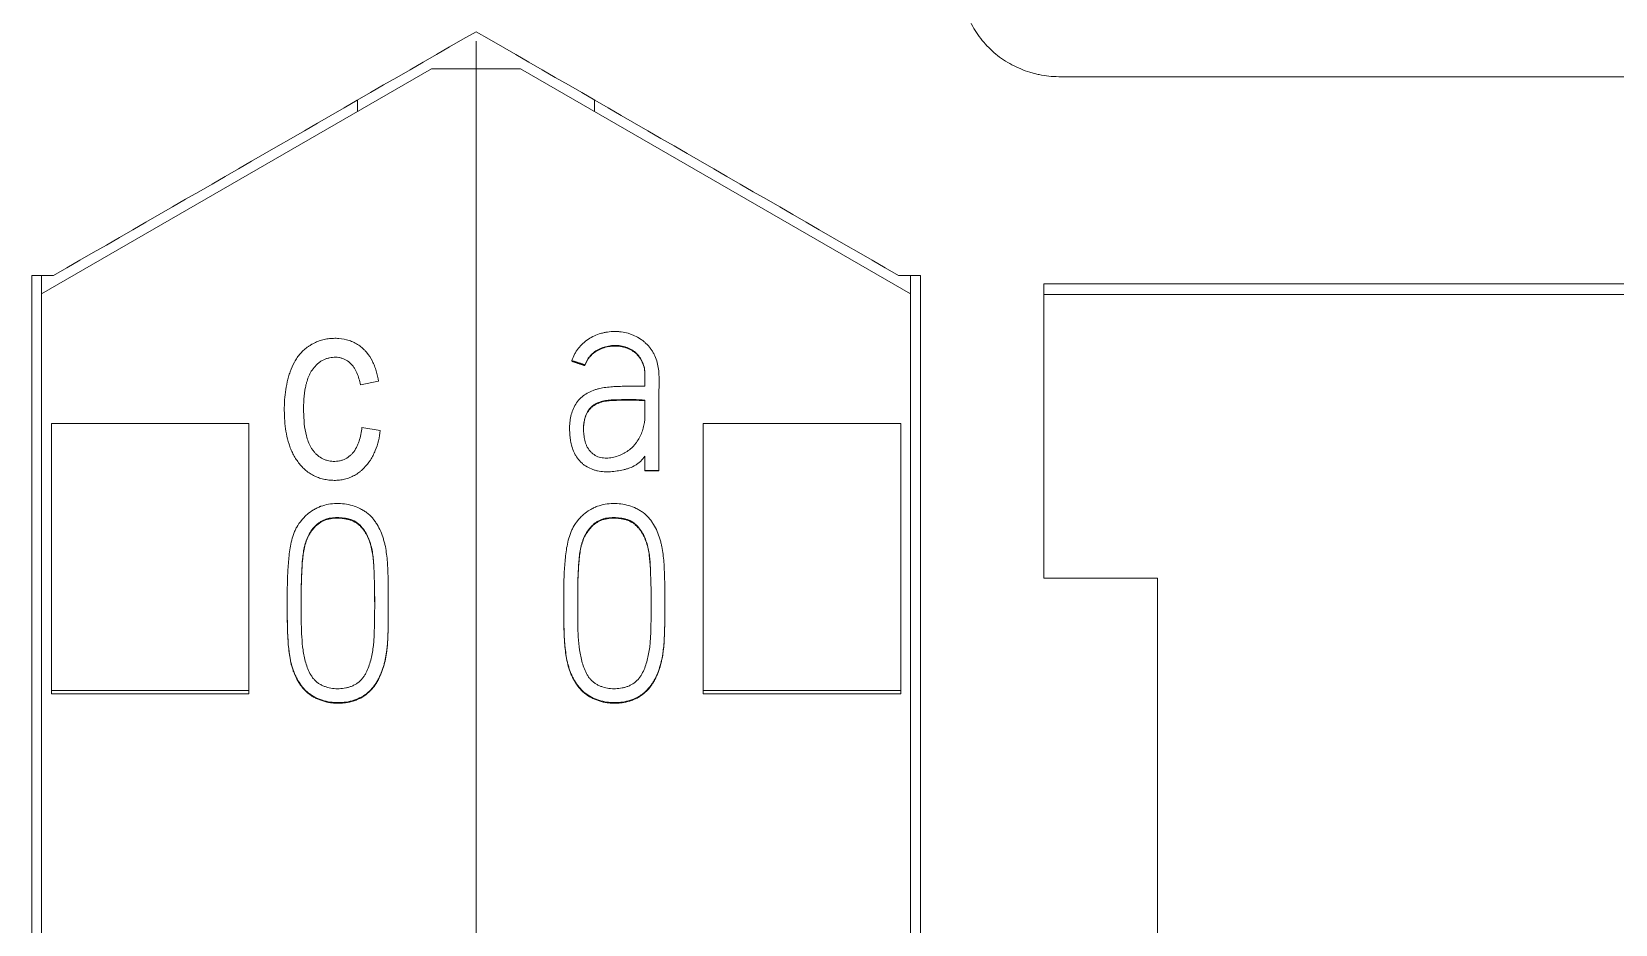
# Model space of a CAD drawing. Header units: millimetres. Extents: x 4137 to 6698, y 1400 to 3585.
# Drawn here: x 6142.55 to 6158.58, y 3351.8 to 3360.85 of the extents above; entities that cross this region are included whole.
import ezdxf

# ---------------------------------------------------------------- set-up
doc = ezdxf.new("R2010")
doc.units = ezdxf.units.MM
doc.layers.add('000-PI-Oprema', color=30, linetype='Continuous', lineweight=5)

msp = doc.modelspace()

# ---------------------------------------------------------------- linework, layer by layer
at = {"layer": '000-PI-Oprema', "color": 0, "linetype": 'ByBlock', "lineweight": 0}
for p, q in [((6147.048, 3360.752), (6147.048, 3360.472)), ((6147.048, 3360.752), (6147.048, 3360.472)), ((6142.648, 3358.191), (6146.598, 3360.472)), ((6147.048, 3360.472), (6146.598, 3360.472)), ((6147.048, 3360.472), (6147.048, 3247.054)), ((6147.048, 3360.472), (6147.048, 3247.054)), ((6147.498, 3360.472), (6147.048, 3360.472)), ((6147.498, 3360.472), (6151.448, 3358.191)), ((6152.948, 3360.391), (6175.948, 3360.391)), ((6145.848, 3360.039), (6145.848, 3360.156)), ((6148.248, 3360.039), (6148.248, 3360.156)), ((6142.548, 3358.377), (6142.769, 3358.377)), ((6142.769, 3358.377), (6142.548, 3358.377)), ((6142.648, 3358.377), (6142.648, 3358.191)), ((6151.548, 3358.377), (6151.326, 3358.377)), ((6151.548, 3358.377), (6151.326, 3358.377)), ((6151.448, 3358.377), (6151.448, 3358.191)), ((6152.798, 3355.311), (6152.798, 3358.291)), ((6160.948, 3358.291), (6152.798, 3358.291)), ((6142.648, 3249.376), (6142.648, 3358.191)), ((6151.448, 3358.191), (6151.448, 3249.376)), ((6160.948, 3358.185), (6152.798, 3358.185)), ((6148.018, 3357.515), (6148.018, 3357.509)), ((6148.151, 3357.471), (6148.151, 3357.465)), ((6146.061, 3357.305), (6145.877, 3357.27)), ((6148.902, 3357.314), (6148.902, 3357.32)), ((6148.758, 3357.115), (6148.758, 3356.977)), ((6142.748, 3354.174), (6142.748, 3356.877)), ((6142.748, 3356.877), (6144.748, 3356.877)), ((6144.748, 3354.174), (6144.748, 3356.877)), ((6145.892, 3356.837), (6146.078, 3356.808)), ((6147.995, 3356.825), (6147.995, 3356.819)), ((6149.348, 3354.174), (6149.348, 3356.877)), ((6151.348, 3356.877), (6149.348, 3356.877)), ((6151.348, 3354.174), (6151.348, 3356.877)), ((6148.758, 3356.546), (6148.758, 3356.403)), ((6148.758, 3356.403), (6148.758, 3356.397)), ((6148.758, 3356.403), (6148.9, 3356.403)), ((6148.9, 3356.397), (6148.758, 3356.397)), ((6148.9, 3356.403), (6148.9, 3356.397)), ((6153.948, 3355.311), (6152.798, 3355.311)), ((6145.136, 3355.071), (6145.136, 3355.065)), ((6146.159, 3355.023), (6146.159, 3355.029)), ((6147.936, 3355.071), (6147.936, 3355.065)), ((6148.959, 3355.023), (6148.959, 3355.029)), ((6142.748, 3354.174), (6144.748, 3354.174)), ((6142.748, 3354.14), (6142.748, 3354.174)), ((6142.748, 3354.14), (6144.748, 3354.14)), ((6144.748, 3354.14), (6144.748, 3354.174)), ((6149.348, 3354.14), (6149.348, 3354.174)), ((6151.348, 3354.174), (6149.348, 3354.174)), ((6151.348, 3354.14), (6149.348, 3354.14)), ((6151.348, 3354.14), (6151.348, 3354.174))]:
    msp.add_line(p, q, dxfattribs=at)
msp.add_polyline3d([(6148.018, 3357.509, 0), (6148.02, 3357.508, 0), (6148.023, 3357.507, 0), (6148.026, 3357.506, 0), (6148.028, 3357.505, 0), (6148.031, 3357.504, 0), (6148.034, 3357.503, 0), (6148.036, 3357.502, 0), (6148.039, 3357.502, 0), (6148.042, 3357.501, 0), (6148.044, 3357.5, 0), (6148.047, 3357.499, 0), (6148.05, 3357.498, 0), (6148.052, 3357.497, 0), (6148.055, 3357.496, 0), (6148.058, 3357.495, 0), (6148.06, 3357.495, 0), (6148.063, 3357.494, 0), (6148.066, 3357.493, 0), (6148.068, 3357.492, 0), (6148.071, 3357.491, 0), (6148.074, 3357.49, 0), (6148.076, 3357.489, 0), (6148.079, 3357.488, 0), (6148.082, 3357.487, 0), (6148.084, 3357.487, 0), (6148.087, 3357.486, 0), (6148.09, 3357.485, 0), (6148.092, 3357.484, 0), (6148.095, 3357.483, 0), (6148.098, 3357.482, 0), (6148.1, 3357.481, 0), (6148.103, 3357.48, 0), (6148.106, 3357.48, 0), (6148.108, 3357.479, 0), (6148.111, 3357.478, 0), (6148.114, 3357.477, 0), (6148.116, 3357.476, 0), (6148.119, 3357.475, 0), (6148.122, 3357.474, 0), (6148.124, 3357.473, 0), (6148.127, 3357.472, 0), (6148.13, 3357.472, 0), (6148.132, 3357.471, 0), (6148.135, 3357.47, 0), (6148.138, 3357.469, 0), (6148.14, 3357.468, 0), (6148.143, 3357.467, 0), (6148.146, 3357.466, 0), (6148.148, 3357.465, 0), (6148.151, 3357.465, 0)], dxfattribs=at)
for points, knots in [([(6151.948, 3361.391), (6151.948, 3361.325), (6151.954, 3361.261), (6151.974, 3361.165), (6151.982, 3361.134), (6152.001, 3361.071), (6152.012, 3361.04), (6152.049, 3360.95), (6152.08, 3360.892), (6152.133, 3360.811), (6152.153, 3360.784), (6152.194, 3360.733), (6152.216, 3360.709), (6152.285, 3360.639), (6152.335, 3360.598), (6152.417, 3360.544), (6152.446, 3360.527), (6152.504, 3360.496), (6152.563, 3360.468), (6152.624, 3360.446), (6152.671, 3360.431), (6152.687, 3360.427), (6152.719, 3360.418), (6152.735, 3360.415), (6152.816, 3360.398), (6152.881, 3360.391), (6152.948, 3360.391)], [0, 0, 0, 0, 0.125, 0.125, 0.1875, 0.1875, 0.25, 0.25, 0.375, 0.375, 0.4375, 0.4375, 0.5, 0.5, 0.625, 0.625, 0.6875, 0.6875, 0.75, 0.8125, 0.8125, 0.84375, 0.84375, 0.875, 0.875, 1, 1, 1, 1]), ([(6142.548, 3249.091), (6142.548, 3252.431), (6142.548, 3260.396), (6142.548, 3273.036), (6142.548, 3288.522), (6142.548, 3302.817), (6142.548, 3317.027), (6142.548, 3331.593), (6142.548, 3345.763), (6142.548, 3355.333), (6142.548, 3358.377)], [0, 0, 0, 0, 0.091483, 0.21812, 0.346206, 0.515858, 0.610111, 0.736264, 0.916066, 1, 1, 1, 1]), ([(6151.548, 3358.377), (6151.548, 3355.333), (6151.548, 3345.763), (6151.548, 3331.593), (6151.548, 3317.027), (6151.548, 3302.817), (6151.548, 3288.522), (6151.548, 3273.036), (6151.548, 3260.396), (6151.548, 3252.431), (6151.548, 3249.091)], [0, 0, 0, 0, 0.083934, 0.263736, 0.389889, 0.484142, 0.653794, 0.78188, 0.908517, 1, 1, 1, 1]), ([(6146.078, 3356.808), (6146.074, 3356.772), (6146.068, 3356.738), (6146.051, 3356.669), (6146.04, 3356.636), (6146.02, 3356.587), (6146.013, 3356.571), (6145.997, 3356.539), (6145.988, 3356.523), (6145.959, 3356.478), (6145.937, 3356.45), (6145.905, 3356.419), (6145.899, 3356.412), (6145.885, 3356.4), (6145.865, 3356.383), (6145.829, 3356.358), (6145.797, 3356.342), (6145.772, 3356.331), (6145.764, 3356.328), (6145.747, 3356.322), (6145.721, 3356.314), (6145.695, 3356.309), (6145.659, 3356.304), (6145.641, 3356.302), (6145.605, 3356.302), (6145.587, 3356.302), (6145.551, 3356.305), (6145.534, 3356.308), (6145.498, 3356.315), (6145.481, 3356.319), (6145.447, 3356.331), (6145.414, 3356.344), (6145.383, 3356.361), (6145.353, 3356.381), (6145.338, 3356.391), (6145.297, 3356.426), (6145.273, 3356.452), (6145.24, 3356.495), (6145.229, 3356.509), (6145.21, 3356.54), (6145.193, 3356.571), (6145.178, 3356.603), (6145.165, 3356.636), (6145.159, 3356.653), (6145.143, 3356.704), (6145.134, 3356.738), (6145.121, 3356.808), (6145.116, 3356.843), (6145.109, 3356.913), (6145.107, 3356.949), (6145.106, 3357.02), (6145.106, 3357.055), (6145.11, 3357.126), (6145.113, 3357.161), (6145.122, 3357.23), (6145.128, 3357.265), (6145.139, 3357.317), (6145.144, 3357.334), (6145.153, 3357.368), (6145.159, 3357.385), (6145.177, 3357.436), (6145.191, 3357.469), (6145.217, 3357.516), (6145.226, 3357.531), (6145.247, 3357.56), (6145.258, 3357.574), (6145.294, 3357.614), (6145.32, 3357.638), (6145.358, 3357.663), (6145.365, 3357.668), (6145.381, 3357.678), (6145.404, 3357.691), (6145.445, 3357.71), (6145.479, 3357.721), (6145.514, 3357.73), (6145.532, 3357.734), (6145.567, 3357.739), (6145.585, 3357.74), (6145.621, 3357.741), (6145.639, 3357.741), (6145.693, 3357.736), (6145.729, 3357.73), (6145.78, 3357.713), (6145.796, 3357.706), (6145.829, 3357.69), (6145.86, 3357.672), (6145.888, 3357.65), (6145.908, 3357.632), (6145.914, 3357.626), (6145.927, 3357.613), (6145.933, 3357.606), (6145.962, 3357.572), (6145.981, 3357.541), (6146.006, 3357.493), (6146.013, 3357.477), (6146.026, 3357.444), (6146.032, 3357.427), (6146.047, 3357.376), (6146.055, 3357.341), (6146.061, 3357.305)], [0, 0, 0, 0, 0.03125, 0.03125, 0.0625, 0.0625, 0.078125, 0.078125, 0.09375, 0.09375, 0.125, 0.125, 0.132813, 0.132813, 0.140625, 0.15625, 0.171875, 0.171875, 0.179688, 0.179688, 0.1875, 0.203125, 0.203125, 0.21875, 0.21875, 0.234375, 0.234375, 0.25, 0.25, 0.265625, 0.265625, 0.28125, 0.296875, 0.296875, 0.3125, 0.3125, 0.34375, 0.34375, 0.359375, 0.359375, 0.375, 0.390625, 0.390625, 0.40625, 0.40625, 0.4375, 0.4375, 0.46875, 0.46875, 0.5, 0.5, 0.53125, 0.53125, 0.5625, 0.5625, 0.59375, 0.59375, 0.609375, 0.609375, 0.625, 0.625, 0.65625, 0.65625, 0.671875, 0.671875, 0.6875, 0.6875, 0.71875, 0.71875, 0.726562, 0.726562, 0.734375, 0.75, 0.765625, 0.765625, 0.78125, 0.78125, 0.796875, 0.796875, 0.8125, 0.8125, 0.84375, 0.84375, 0.859375, 0.859375, 0.875, 0.890625, 0.890625, 0.898438, 0.898438, 0.90625, 0.90625, 0.9375, 0.9375, 0.953125, 0.953125, 0.96875, 0.96875, 1, 1, 1, 1]), ([(6148.9, 3356.403), (6148.9, 3356.496), (6148.9, 3356.588), (6148.9, 3356.728), (6148.9, 3356.774), (6148.9, 3356.867), (6148.9, 3356.913), (6148.9, 3356.983), (6148.9, 3357.006), (6148.9, 3357.052), (6148.899, 3357.099), (6148.899, 3357.145), (6148.9, 3357.191), (6148.9, 3357.215), (6148.902, 3357.284), (6148.903, 3357.331), (6148.899, 3357.4), (6148.897, 3357.423), (6148.889, 3357.469), (6148.884, 3357.492), (6148.87, 3357.536), (6148.861, 3357.557), (6148.846, 3357.589), (6148.84, 3357.599), (6148.828, 3357.619), (6148.821, 3357.628), (6148.801, 3357.656), (6148.785, 3357.673), (6148.76, 3357.697), (6148.751, 3357.705), (6148.733, 3357.72), (6148.724, 3357.727), (6148.695, 3357.746), (6148.674, 3357.757), (6148.643, 3357.772), (6148.632, 3357.776), (6148.61, 3357.784), (6148.599, 3357.788), (6148.565, 3357.798), (6148.542, 3357.802), (6148.507, 3357.807), (6148.496, 3357.808), (6148.472, 3357.81), (6148.461, 3357.81), (6148.426, 3357.81), (6148.403, 3357.808), (6148.368, 3357.803), (6148.357, 3357.801), (6148.334, 3357.796), (6148.322, 3357.793), (6148.266, 3357.777), (6148.224, 3357.758), (6148.166, 3357.719), (6148.147, 3357.704), (6148.113, 3357.673), (6148.098, 3357.656), (6148.076, 3357.628), (6148.069, 3357.619), (6148.057, 3357.599), (6148.039, 3357.569), (6148.025, 3357.537), (6148.018, 3357.515)], [0, 0, 0, 0, 0.125, 0.125, 0.1875, 0.1875, 0.25, 0.25, 0.28125, 0.28125, 0.3125, 0.34375, 0.34375, 0.375, 0.375, 0.4375, 0.4375, 0.46875, 0.46875, 0.5, 0.5, 0.53125, 0.53125, 0.546875, 0.546875, 0.5625, 0.5625, 0.59375, 0.59375, 0.609375, 0.609375, 0.625, 0.625, 0.65625, 0.65625, 0.671875, 0.671875, 0.6875, 0.6875, 0.71875, 0.71875, 0.734375, 0.734375, 0.75, 0.75, 0.78125, 0.78125, 0.796875, 0.796875, 0.8125, 0.8125, 0.875, 0.875, 0.90625, 0.90625, 0.9375, 0.9375, 0.953125, 0.953125, 0.96875, 1, 1, 1, 1]), ([(6148.151, 3357.471), (6148.158, 3357.49), (6148.166, 3357.509), (6148.182, 3357.535), (6148.187, 3357.543), (6148.2, 3357.56), (6148.207, 3357.567), (6148.228, 3357.589), (6148.244, 3357.602), (6148.279, 3357.624), (6148.297, 3357.633), (6148.335, 3357.649), (6148.354, 3357.655), (6148.394, 3357.664), (6148.415, 3357.667), (6148.445, 3357.669), (6148.455, 3357.669), (6148.476, 3357.668), (6148.486, 3357.668), (6148.517, 3357.664), (6148.537, 3357.66), (6148.566, 3357.651), (6148.576, 3357.648), (6148.595, 3357.64), (6148.604, 3357.636), (6148.631, 3357.621), (6148.648, 3357.61), (6148.671, 3357.59), (6148.678, 3357.582), (6148.692, 3357.567), (6148.705, 3357.551), (6148.716, 3357.534), (6148.726, 3357.516), (6148.731, 3357.507), (6148.742, 3357.479), (6148.748, 3357.459), (6148.754, 3357.429), (6148.755, 3357.419), (6148.757, 3357.398), (6148.758, 3357.388), (6148.759, 3357.358), (6148.758, 3357.337), (6148.758, 3357.296), (6148.759, 3357.276), (6148.758, 3357.255)], [0, 0, 0, 0, 0.0625, 0.0625, 0.09375, 0.09375, 0.125, 0.125, 0.1875, 0.1875, 0.25, 0.25, 0.3125, 0.3125, 0.375, 0.375, 0.40625, 0.40625, 0.4375, 0.4375, 0.5, 0.5, 0.53125, 0.53125, 0.5625, 0.5625, 0.625, 0.625, 0.65625, 0.65625, 0.6875, 0.71875, 0.71875, 0.75, 0.75, 0.8125, 0.8125, 0.84375, 0.84375, 0.875, 0.875, 0.9375, 0.9375, 1, 1, 1, 1]), ([(6148.758, 3357.342), (6148.758, 3357.352), (6148.758, 3357.362), (6148.758, 3357.382), (6148.757, 3357.392), (6148.755, 3357.412), (6148.754, 3357.422), (6148.748, 3357.452), (6148.742, 3357.472), (6148.731, 3357.5), (6148.726, 3357.51), (6148.716, 3357.527), (6148.706, 3357.545), (6148.693, 3357.56), (6148.679, 3357.576), (6148.672, 3357.583), (6148.649, 3357.603), (6148.632, 3357.615), (6148.605, 3357.629), (6148.595, 3357.634), (6148.576, 3357.641), (6148.557, 3357.648), (6148.537, 3357.653), (6148.517, 3357.657), (6148.507, 3357.659), (6148.476, 3357.663), (6148.456, 3357.663), (6148.425, 3357.662), (6148.415, 3357.661), (6148.395, 3357.658), (6148.384, 3357.656), (6148.354, 3357.649), (6148.335, 3357.643), (6148.307, 3357.631), (6148.297, 3357.627), (6148.279, 3357.617), (6148.27, 3357.612), (6148.244, 3357.596), (6148.228, 3357.583), (6148.207, 3357.561), (6148.2, 3357.553), (6148.187, 3357.537), (6148.176, 3357.52), (6148.167, 3357.502), (6148.158, 3357.484), (6148.154, 3357.474), (6148.151, 3357.465)], [0, 0, 0, 0, 0.033132, 0.033132, 0.067663, 0.067663, 0.102194, 0.102194, 0.171256, 0.171256, 0.205787, 0.205787, 0.240318, 0.274849, 0.274849, 0.30938, 0.30938, 0.378442, 0.378442, 0.412973, 0.412973, 0.447504, 0.482035, 0.482035, 0.516566, 0.516566, 0.585628, 0.585628, 0.620159, 0.620159, 0.65469, 0.65469, 0.723752, 0.723752, 0.758283, 0.758283, 0.792814, 0.792814, 0.861876, 0.861876, 0.896407, 0.896407, 0.930938, 0.965469, 0.965469, 1, 1, 1, 1]), ([(6145.877, 3357.27), (6145.873, 3357.291), (6145.868, 3357.311), (6145.856, 3357.351), (6145.85, 3357.371), (6145.837, 3357.399), (6145.832, 3357.409), (6145.822, 3357.427), (6145.812, 3357.445), (6145.799, 3357.462), (6145.785, 3357.478), (6145.778, 3357.485), (6145.755, 3357.506), (6145.737, 3357.518), (6145.709, 3357.532), (6145.699, 3357.536), (6145.679, 3357.542), (6145.669, 3357.545), (6145.648, 3357.548), (6145.638, 3357.549), (6145.616, 3357.549), (6145.606, 3357.549), (6145.585, 3357.547), (6145.575, 3357.545), (6145.554, 3357.541), (6145.544, 3357.538), (6145.514, 3357.528), (6145.495, 3357.519), (6145.468, 3357.502), (6145.46, 3357.496), (6145.443, 3357.483), (6145.436, 3357.476), (6145.414, 3357.453), (6145.4, 3357.437), (6145.382, 3357.411), (6145.377, 3357.402), (6145.367, 3357.384), (6145.362, 3357.375), (6145.349, 3357.346), (6145.342, 3357.327), (6145.333, 3357.297), (6145.33, 3357.287), (6145.325, 3357.267), (6145.323, 3357.256), (6145.312, 3357.206), (6145.307, 3357.165), (6145.302, 3357.082), (6145.301, 3357.041), (6145.302, 3356.959), (6145.304, 3356.917), (6145.313, 3356.835), (6145.319, 3356.794), (6145.335, 3356.733), (6145.341, 3356.714), (6145.356, 3356.675), (6145.365, 3356.656), (6145.38, 3356.629), (6145.386, 3356.621), (6145.398, 3356.604), (6145.411, 3356.587), (6145.425, 3356.572), (6145.44, 3356.558), (6145.448, 3356.551), (6145.473, 3356.532), (6145.492, 3356.521), (6145.521, 3356.509), (6145.531, 3356.506), (6145.551, 3356.5), (6145.571, 3356.496), (6145.592, 3356.495), (6145.613, 3356.494), (6145.624, 3356.494), (6145.645, 3356.496), (6145.655, 3356.497), (6145.675, 3356.501), (6145.686, 3356.504), (6145.716, 3356.515), (6145.734, 3356.524), (6145.76, 3356.542), (6145.768, 3356.549), (6145.784, 3356.563), (6145.791, 3356.57), (6145.798, 3356.578)], [0, 0, 0, 0, 0.03125, 0.03125, 0.0625, 0.0625, 0.078125, 0.078125, 0.09375, 0.109375, 0.109375, 0.125, 0.125, 0.15625, 0.15625, 0.171875, 0.171875, 0.1875, 0.1875, 0.203125, 0.203125, 0.21875, 0.21875, 0.234375, 0.234375, 0.25, 0.25, 0.28125, 0.28125, 0.296875, 0.296875, 0.3125, 0.3125, 0.34375, 0.34375, 0.359375, 0.359375, 0.375, 0.375, 0.40625, 0.40625, 0.421875, 0.421875, 0.4375, 0.4375, 0.5, 0.5, 0.5625, 0.5625, 0.625, 0.625, 0.6875, 0.6875, 0.71875, 0.71875, 0.75, 0.75, 0.765625, 0.765625, 0.78125, 0.796875, 0.796875, 0.8125, 0.8125, 0.84375, 0.84375, 0.859375, 0.859375, 0.875, 0.890625, 0.890625, 0.90625, 0.90625, 0.921875, 0.921875, 0.9375, 0.9375, 0.96875, 0.96875, 0.984375, 0.984375, 1, 1, 1, 1]), ([(6148.758, 3357.255), (6148.714, 3357.256), (6148.67, 3357.256), (6148.604, 3357.256), (6148.582, 3357.256), (6148.538, 3357.255), (6148.494, 3357.254), (6148.45, 3357.252), (6148.406, 3357.249), (6148.384, 3357.246), (6148.34, 3357.241), (6148.319, 3357.237), (6148.286, 3357.229), (6148.276, 3357.227), (6148.255, 3357.22), (6148.244, 3357.217), (6148.213, 3357.205), (6148.193, 3357.196), (6148.156, 3357.174), (6148.138, 3357.162), (6148.104, 3357.133), (6148.089, 3357.117), (6148.062, 3357.083), (6148.051, 3357.064), (6148.031, 3357.025), (6148.023, 3357.004), (6148.011, 3356.963), (6148.006, 3356.941), (6148, 3356.909), (6147.999, 3356.898), (6147.997, 3356.876), (6147.994, 3356.844), (6147.995, 3356.811), (6147.997, 3356.768), (6147.999, 3356.746), (6148.003, 3356.714), (6148.005, 3356.703), (6148.009, 3356.681), (6148.011, 3356.671), (6148.02, 3356.639), (6148.027, 3356.618), (6148.039, 3356.588), (6148.044, 3356.578), (6148.054, 3356.559), (6148.06, 3356.549), (6148.078, 3356.522), (6148.092, 3356.505), (6148.114, 3356.482), (6148.122, 3356.474), (6148.139, 3356.46), (6148.148, 3356.454), (6148.176, 3356.436), (6148.196, 3356.426), (6148.226, 3356.413), (6148.237, 3356.41), (6148.258, 3356.403), (6148.268, 3356.4), (6148.301, 3356.393), (6148.322, 3356.391), (6148.366, 3356.388), (6148.388, 3356.388), (6148.432, 3356.391), (6148.454, 3356.394), (6148.497, 3356.4), (6148.519, 3356.404), (6148.551, 3356.412), (6148.562, 3356.414), (6148.583, 3356.42), (6148.594, 3356.424), (6148.624, 3356.435), (6148.644, 3356.445), (6148.672, 3356.462), (6148.681, 3356.469), (6148.698, 3356.482), (6148.707, 3356.489), (6148.731, 3356.512), (6148.745, 3356.529), (6148.758, 3356.546)], [0, 0, 0, 0, 0.0625, 0.0625, 0.09375, 0.09375, 0.125, 0.15625, 0.15625, 0.1875, 0.1875, 0.21875, 0.21875, 0.234375, 0.234375, 0.25, 0.25, 0.28125, 0.28125, 0.3125, 0.3125, 0.34375, 0.34375, 0.375, 0.375, 0.40625, 0.40625, 0.4375, 0.4375, 0.453125, 0.453125, 0.46875, 0.5, 0.5, 0.53125, 0.53125, 0.546875, 0.546875, 0.5625, 0.5625, 0.59375, 0.59375, 0.609375, 0.609375, 0.625, 0.625, 0.65625, 0.65625, 0.671875, 0.671875, 0.6875, 0.6875, 0.71875, 0.71875, 0.734375, 0.734375, 0.75, 0.75, 0.78125, 0.78125, 0.8125, 0.8125, 0.84375, 0.84375, 0.875, 0.875, 0.890625, 0.890625, 0.90625, 0.90625, 0.9375, 0.9375, 0.953125, 0.953125, 0.96875, 0.96875, 1, 1, 1, 1]), ([(6148.758, 3356.977), (6148.759, 3356.937), (6148.756, 3356.899), (6148.746, 3356.851), (6148.744, 3356.841), (6148.738, 3356.822), (6148.736, 3356.813), (6148.726, 3356.785), (6148.718, 3356.767), (6148.701, 3356.732), (6148.692, 3356.715), (6148.675, 3356.691), (6148.67, 3356.683), (6148.658, 3356.667), (6148.651, 3356.66), (6148.631, 3356.638), (6148.617, 3356.625), (6148.586, 3356.6), (6148.57, 3356.59), (6148.544, 3356.575), (6148.535, 3356.57), (6148.518, 3356.562), (6148.508, 3356.558), (6148.481, 3356.547), (6148.462, 3356.542), (6148.424, 3356.532), (6148.404, 3356.529), (6148.374, 3356.527), (6148.365, 3356.527), (6148.345, 3356.528), (6148.335, 3356.529), (6148.305, 3356.533), (6148.287, 3356.539), (6148.26, 3356.552), (6148.251, 3356.557), (6148.235, 3356.568), (6148.227, 3356.574), (6148.212, 3356.587), (6148.205, 3356.594), (6148.193, 3356.61), (6148.187, 3356.618), (6148.177, 3356.634), (6148.172, 3356.643), (6148.164, 3356.661), (6148.16, 3356.67), (6148.151, 3356.698), (6148.147, 3356.717), (6148.142, 3356.746), (6148.14, 3356.756), (6148.138, 3356.775), (6148.134, 3356.824), (6148.136, 3356.873), (6148.147, 3356.921), (6148.149, 3356.931), (6148.155, 3356.95), (6148.158, 3356.959), (6148.17, 3356.986), (6148.18, 3357.004), (6148.197, 3357.027), (6148.204, 3357.035), (6148.218, 3357.049), (6148.226, 3357.055), (6148.242, 3357.067), (6148.25, 3357.072), (6148.268, 3357.081), (6148.277, 3357.086), (6148.305, 3357.097), (6148.324, 3357.102), (6148.362, 3357.111), (6148.382, 3357.113), (6148.422, 3357.117), (6148.441, 3357.118), (6148.481, 3357.119), (6148.501, 3357.119), (6148.56, 3357.12), (6148.6, 3357.121), (6148.679, 3357.12), (6148.719, 3357.118), (6148.758, 3357.115)], [0, 0, 0, 0, 0.0625, 0.0625, 0.078125, 0.078125, 0.09375, 0.09375, 0.125, 0.125, 0.15625, 0.15625, 0.171875, 0.171875, 0.1875, 0.1875, 0.21875, 0.21875, 0.25, 0.25, 0.265625, 0.265625, 0.28125, 0.28125, 0.3125, 0.3125, 0.34375, 0.34375, 0.359375, 0.359375, 0.375, 0.375, 0.40625, 0.40625, 0.421875, 0.421875, 0.4375, 0.4375, 0.453125, 0.453125, 0.46875, 0.46875, 0.484375, 0.484375, 0.5, 0.5, 0.53125, 0.53125, 0.546875, 0.546875, 0.5625, 0.625, 0.625, 0.640625, 0.640625, 0.65625, 0.65625, 0.6875, 0.6875, 0.703125, 0.703125, 0.71875, 0.71875, 0.734375, 0.734375, 0.75, 0.75, 0.78125, 0.78125, 0.8125, 0.8125, 0.84375, 0.84375, 0.875, 0.875, 0.9375, 0.9375, 1, 1, 1, 1]), ([(6148.758, 3357.109), (6148.72, 3357.111), (6148.681, 3357.113), (6148.604, 3357.115), (6148.565, 3357.114), (6148.508, 3357.113), (6148.488, 3357.113), (6148.45, 3357.112), (6148.431, 3357.111), (6148.392, 3357.108), (6148.373, 3357.106), (6148.344, 3357.101), (6148.335, 3357.099), (6148.316, 3357.094), (6148.306, 3357.091), (6148.278, 3357.08), (6148.26, 3357.072), (6148.235, 3357.056), (6148.227, 3357.05), (6148.212, 3357.037), (6148.205, 3357.03), (6148.192, 3357.014), (6148.186, 3357.006), (6148.176, 3356.989), (6148.171, 3356.981), (6148.163, 3356.963), (6148.159, 3356.954), (6148.152, 3356.935), (6148.15, 3356.926), (6148.139, 3356.884), (6148.136, 3356.852), (6148.136, 3356.819)], [0, 0, 0, 0, 0.14645, 0.14645, 0.292901, 0.292901, 0.366126, 0.366126, 0.439351, 0.439351, 0.512576, 0.512576, 0.549189, 0.549189, 0.585802, 0.585802, 0.659027, 0.659027, 0.695639, 0.695639, 0.732252, 0.732252, 0.768865, 0.768865, 0.805477, 0.805477, 0.84209, 0.84209, 0.878702, 0.878702, 1, 1, 1, 1]), ([(6145.798, 3356.578), (6145.814, 3356.596), (6145.826, 3356.615), (6145.843, 3356.646), (6145.848, 3356.657), (6145.856, 3356.678), (6145.86, 3356.689), (6145.871, 3356.723), (6145.877, 3356.745), (6145.886, 3356.791), (6145.89, 3356.814), (6145.892, 3356.837)], [0, 0, 0, 0, 0.25, 0.25, 0.375, 0.375, 0.5, 0.5, 0.75, 0.75, 1, 1, 1, 1]), ([(6145.477, 3356.039), (6145.502, 3356.048), (6145.528, 3356.055), (6145.581, 3356.065), (6145.608, 3356.067), (6145.662, 3356.068), (6145.689, 3356.067), (6145.742, 3356.059), (6145.769, 3356.054), (6145.821, 3356.038), (6145.846, 3356.029), (6145.882, 3356.011), (6145.894, 3356.005), (6145.917, 3355.991), (6145.929, 3355.984), (6145.961, 3355.959), (6145.981, 3355.941), (6146.007, 3355.911), (6146.015, 3355.9), (6146.031, 3355.878), (6146.038, 3355.867), (6146.059, 3355.832), (6146.071, 3355.809), (6146.093, 3355.76), (6146.102, 3355.735), (6146.113, 3355.696), (6146.117, 3355.683), (6146.124, 3355.657), (6146.132, 3355.618), (6146.147, 3355.527), (6146.152, 3355.448), (6146.157, 3355.343), (6146.158, 3355.29), (6146.159, 3355.184), (6146.159, 3355.131), (6146.159, 3355.026), (6146.16, 3354.92), (6146.158, 3354.814), (6146.155, 3354.709), (6146.152, 3354.656), (6146.141, 3354.551), (6146.132, 3354.499), (6146.115, 3354.434), (6146.111, 3354.421), (6146.103, 3354.395), (6146.099, 3354.382), (6146.085, 3354.345), (6146.074, 3354.32), (6146.056, 3354.284), (6146.049, 3354.272), (6146.035, 3354.249), (6146.028, 3354.238), (6146.004, 3354.205), (6145.987, 3354.185), (6145.958, 3354.157), (6145.948, 3354.148), (6145.926, 3354.132), (6145.915, 3354.124), (6145.88, 3354.103), (6145.856, 3354.091), (6145.818, 3354.077), (6145.805, 3354.073), (6145.779, 3354.066), (6145.765, 3354.062), (6145.726, 3354.055), (6145.699, 3354.052), (6145.645, 3354.05), (6145.617, 3354.051), (6145.564, 3354.057), (6145.537, 3354.062), (6145.498, 3354.072), (6145.485, 3354.077), (6145.46, 3354.086), (6145.447, 3354.091), (6145.41, 3354.108), (6145.387, 3354.122), (6145.354, 3354.146), (6145.343, 3354.154), (6145.323, 3354.173), (6145.314, 3354.182), (6145.286, 3354.212), (6145.27, 3354.234), (6145.248, 3354.268), (6145.241, 3354.28), (6145.229, 3354.303), (6145.223, 3354.315), (6145.206, 3354.352), (6145.197, 3354.377), (6145.185, 3354.416), (6145.181, 3354.429), (6145.174, 3354.455), (6145.171, 3354.468), (6145.163, 3354.508), (6145.159, 3354.534), (6145.141, 3354.666), (6145.138, 3354.773), (6145.136, 3354.933), (6145.136, 3354.986), (6145.135, 3355.093), (6145.136, 3355.146), (6145.137, 3355.253), (6145.138, 3355.306), (6145.143, 3355.413), (6145.147, 3355.466), (6145.158, 3355.571), (6145.165, 3355.624), (6145.183, 3355.702), (6145.19, 3355.728), (6145.204, 3355.767), (6145.209, 3355.78), (6145.22, 3355.805), (6145.226, 3355.817), (6145.246, 3355.852), (6145.261, 3355.875), (6145.288, 3355.907), (6145.297, 3355.917), (6145.316, 3355.937), (6145.326, 3355.946), (6145.356, 3355.973), (6145.378, 3355.989), (6145.414, 3356.01), (6145.426, 3356.017), (6145.445, 3356.026), (6145.454, 3356.03), (6145.464, 3356.034), (6145.47, 3356.037), (6145.473, 3356.038), (6145.477, 3356.039)], [0, 0, 0, 0, 0.015625, 0.015625, 0.03125, 0.03125, 0.046875, 0.046875, 0.0625, 0.0625, 0.078125, 0.078125, 0.085937, 0.085937, 0.09375, 0.09375, 0.109375, 0.109375, 0.117187, 0.117187, 0.125, 0.125, 0.140625, 0.140625, 0.15625, 0.15625, 0.164063, 0.164063, 0.171875, 0.1875, 0.21875, 0.21875, 0.25, 0.25, 0.28125, 0.28125, 0.3125, 0.34375, 0.34375, 0.375, 0.375, 0.40625, 0.40625, 0.414063, 0.414063, 0.421875, 0.421875, 0.4375, 0.4375, 0.445313, 0.445313, 0.453125, 0.453125, 0.46875, 0.46875, 0.476563, 0.476563, 0.484375, 0.484375, 0.5, 0.5, 0.507813, 0.507813, 0.515625, 0.515625, 0.53125, 0.53125, 0.546875, 0.546875, 0.5625, 0.5625, 0.570313, 0.570313, 0.578125, 0.578125, 0.59375, 0.59375, 0.601563, 0.601563, 0.609375, 0.609375, 0.625, 0.625, 0.632813, 0.632813, 0.640625, 0.640625, 0.65625, 0.65625, 0.664063, 0.664063, 0.671875, 0.671875, 0.6875, 0.6875, 0.75, 0.75, 0.78125, 0.78125, 0.8125, 0.8125, 0.84375, 0.84375, 0.875, 0.875, 0.90625, 0.90625, 0.921875, 0.921875, 0.929688, 0.929688, 0.9375, 0.9375, 0.953125, 0.953125, 0.960938, 0.960938, 0.96875, 0.96875, 0.984375, 0.984375, 0.992188, 0.992188, 0.996094, 0.998047, 0.998047, 1, 1, 1, 1]), ([(6148.277, 3356.039), (6148.302, 3356.048), (6148.328, 3356.055), (6148.381, 3356.065), (6148.408, 3356.067), (6148.462, 3356.068), (6148.489, 3356.067), (6148.542, 3356.059), (6148.569, 3356.054), (6148.621, 3356.038), (6148.646, 3356.029), (6148.682, 3356.011), (6148.694, 3356.005), (6148.717, 3355.991), (6148.729, 3355.984), (6148.761, 3355.959), (6148.781, 3355.941), (6148.807, 3355.911), (6148.815, 3355.9), (6148.831, 3355.878), (6148.838, 3355.867), (6148.859, 3355.832), (6148.871, 3355.809), (6148.893, 3355.76), (6148.902, 3355.735), (6148.913, 3355.696), (6148.917, 3355.683), (6148.924, 3355.657), (6148.932, 3355.618), (6148.947, 3355.527), (6148.952, 3355.448), (6148.957, 3355.343), (6148.958, 3355.29), (6148.959, 3355.184), (6148.959, 3355.131), (6148.959, 3355.026), (6148.96, 3354.92), (6148.958, 3354.814), (6148.955, 3354.709), (6148.952, 3354.656), (6148.941, 3354.551), (6148.932, 3354.499), (6148.915, 3354.434), (6148.911, 3354.421), (6148.903, 3354.395), (6148.899, 3354.382), (6148.885, 3354.345), (6148.874, 3354.32), (6148.856, 3354.284), (6148.849, 3354.272), (6148.835, 3354.249), (6148.828, 3354.238), (6148.804, 3354.205), (6148.787, 3354.185), (6148.758, 3354.157), (6148.748, 3354.148), (6148.726, 3354.132), (6148.715, 3354.124), (6148.68, 3354.103), (6148.656, 3354.091), (6148.618, 3354.077), (6148.605, 3354.073), (6148.579, 3354.066), (6148.565, 3354.062), (6148.526, 3354.055), (6148.499, 3354.052), (6148.445, 3354.05), (6148.417, 3354.051), (6148.364, 3354.057), (6148.337, 3354.062), (6148.298, 3354.072), (6148.285, 3354.077), (6148.26, 3354.086), (6148.247, 3354.091), (6148.21, 3354.108), (6148.187, 3354.122), (6148.154, 3354.146), (6148.143, 3354.154), (6148.123, 3354.173), (6148.114, 3354.182), (6148.086, 3354.212), (6148.07, 3354.234), (6148.048, 3354.268), (6148.041, 3354.28), (6148.029, 3354.303), (6148.023, 3354.315), (6148.006, 3354.352), (6147.997, 3354.377), (6147.985, 3354.416), (6147.981, 3354.429), (6147.974, 3354.455), (6147.971, 3354.468), (6147.963, 3354.508), (6147.959, 3354.534), (6147.941, 3354.666), (6147.938, 3354.773), (6147.936, 3354.933), (6147.936, 3354.986), (6147.935, 3355.093), (6147.936, 3355.146), (6147.937, 3355.253), (6147.938, 3355.306), (6147.943, 3355.413), (6147.947, 3355.466), (6147.958, 3355.571), (6147.965, 3355.624), (6147.983, 3355.702), (6147.99, 3355.728), (6148.004, 3355.767), (6148.009, 3355.78), (6148.02, 3355.805), (6148.026, 3355.817), (6148.046, 3355.852), (6148.061, 3355.875), (6148.088, 3355.907), (6148.097, 3355.917), (6148.116, 3355.937), (6148.126, 3355.946), (6148.156, 3355.973), (6148.178, 3355.989), (6148.214, 3356.01), (6148.226, 3356.017), (6148.245, 3356.026), (6148.254, 3356.03), (6148.264, 3356.034), (6148.27, 3356.037), (6148.273, 3356.038), (6148.277, 3356.039)], [0, 0, 0, 0, 0.015625, 0.015625, 0.03125, 0.03125, 0.046875, 0.046875, 0.0625, 0.0625, 0.078125, 0.078125, 0.085938, 0.085938, 0.09375, 0.09375, 0.109375, 0.109375, 0.117188, 0.117188, 0.125, 0.125, 0.140625, 0.140625, 0.15625, 0.15625, 0.164063, 0.164063, 0.171875, 0.1875, 0.21875, 0.21875, 0.25, 0.25, 0.28125, 0.28125, 0.3125, 0.34375, 0.34375, 0.375, 0.375, 0.40625, 0.40625, 0.414063, 0.414063, 0.421875, 0.421875, 0.4375, 0.4375, 0.445313, 0.445313, 0.453125, 0.453125, 0.46875, 0.46875, 0.476562, 0.476562, 0.484375, 0.484375, 0.5, 0.5, 0.507812, 0.507812, 0.515625, 0.515625, 0.53125, 0.53125, 0.546875, 0.546875, 0.5625, 0.5625, 0.570312, 0.570312, 0.578125, 0.578125, 0.59375, 0.59375, 0.601562, 0.601562, 0.609375, 0.609375, 0.625, 0.625, 0.632812, 0.632812, 0.640625, 0.640625, 0.65625, 0.65625, 0.664062, 0.664062, 0.671875, 0.671875, 0.6875, 0.6875, 0.75, 0.75, 0.78125, 0.78125, 0.8125, 0.8125, 0.84375, 0.84375, 0.875, 0.875, 0.90625, 0.90625, 0.921875, 0.921875, 0.929687, 0.929687, 0.9375, 0.9375, 0.953125, 0.953125, 0.960937, 0.960937, 0.96875, 0.96875, 0.984375, 0.984375, 0.992188, 0.992188, 0.996094, 0.998047, 0.998047, 1, 1, 1, 1]), ([(6145.82, 3355.887), (6145.84, 3355.876), (6145.857, 3355.862), (6145.889, 3355.831), (6145.904, 3355.813), (6145.929, 3355.776), (6145.94, 3355.757), (6145.959, 3355.717), (6145.967, 3355.696), (6145.988, 3355.632), (6145.997, 3355.589), (6146.006, 3355.523), (6146.008, 3355.501), (6146.011, 3355.456), (6146.012, 3355.434), (6146.017, 3355.323), (6146.02, 3355.234), (6146.022, 3355.056), (6146.021, 3354.967), (6146.019, 3354.833), (6146.018, 3354.766), (6146.014, 3354.7), (6146.011, 3354.655), (6146.009, 3354.633), (6146, 3354.567), (6145.992, 3354.523), (6145.976, 3354.459), (6145.969, 3354.437), (6145.954, 3354.395), (6145.945, 3354.375), (6145.93, 3354.345), (6145.925, 3354.335), (6145.912, 3354.316), (6145.906, 3354.307), (6145.885, 3354.281), (6145.869, 3354.265), (6145.842, 3354.245), (6145.832, 3354.239), (6145.813, 3354.228), (6145.803, 3354.223), (6145.782, 3354.214), (6145.771, 3354.211), (6145.75, 3354.204), (6145.739, 3354.201), (6145.706, 3354.195), (6145.684, 3354.192), (6145.65, 3354.191), (6145.639, 3354.191), (6145.617, 3354.192), (6145.605, 3354.193), (6145.572, 3354.198), (6145.55, 3354.202), (6145.518, 3354.213), (6145.508, 3354.217), (6145.487, 3354.226), (6145.467, 3354.236), (6145.448, 3354.248), (6145.431, 3354.262), (6145.422, 3354.27), (6145.407, 3354.286), (6145.4, 3354.294), (6145.386, 3354.312), (6145.38, 3354.322), (6145.363, 3354.351), (6145.353, 3354.371), (6145.337, 3354.412), (6145.33, 3354.433), (6145.317, 3354.476), (6145.312, 3354.498), (6145.303, 3354.541), (6145.292, 3354.606), (6145.286, 3354.672), (6145.278, 3354.803), (6145.277, 3354.891), (6145.277, 3355.022), (6145.277, 3355.066), (6145.278, 3355.154), (6145.278, 3355.198), (6145.279, 3355.286), (6145.28, 3355.33), (6145.284, 3355.418), (6145.287, 3355.461), (6145.296, 3355.549), (6145.301, 3355.593), (6145.314, 3355.646), (6145.317, 3355.657), (6145.323, 3355.678), (6145.327, 3355.688), (6145.338, 3355.719), (6145.348, 3355.739), (6145.369, 3355.777), (6145.382, 3355.796), (6145.409, 3355.83), (6145.425, 3355.846), (6145.45, 3355.867), (6145.459, 3355.874), (6145.478, 3355.886), (6145.487, 3355.891), (6145.507, 3355.901), (6145.517, 3355.905), (6145.538, 3355.912), (6145.549, 3355.915), (6145.582, 3355.922), (6145.604, 3355.924), (6145.637, 3355.925), (6145.648, 3355.925), (6145.67, 3355.924), (6145.681, 3355.923), (6145.714, 3355.92), (6145.736, 3355.916), (6145.768, 3355.908), (6145.779, 3355.905), (6145.794, 3355.899), (6145.802, 3355.895), (6145.81, 3355.892), (6145.815, 3355.889), (6145.817, 3355.888), (6145.82, 3355.887)], [0, 0, 0, 0, 0.015625, 0.015625, 0.03125, 0.03125, 0.046875, 0.046875, 0.0625, 0.0625, 0.09375, 0.09375, 0.109375, 0.109375, 0.125, 0.125, 0.1875, 0.1875, 0.25, 0.25, 0.28125, 0.296875, 0.296875, 0.3125, 0.3125, 0.34375, 0.34375, 0.359375, 0.359375, 0.375, 0.375, 0.382812, 0.382812, 0.390625, 0.390625, 0.40625, 0.40625, 0.414062, 0.414062, 0.421875, 0.421875, 0.429687, 0.429687, 0.4375, 0.4375, 0.453125, 0.453125, 0.460937, 0.460937, 0.46875, 0.46875, 0.484375, 0.484375, 0.492187, 0.492187, 0.5, 0.507812, 0.507812, 0.515625, 0.515625, 0.523437, 0.523437, 0.53125, 0.53125, 0.546875, 0.546875, 0.5625, 0.5625, 0.578125, 0.578125, 0.59375, 0.625, 0.625, 0.6875, 0.6875, 0.71875, 0.71875, 0.75, 0.75, 0.78125, 0.78125, 0.8125, 0.8125, 0.84375, 0.84375, 0.851562, 0.851562, 0.859375, 0.859375, 0.875, 0.875, 0.890625, 0.890625, 0.90625, 0.90625, 0.914062, 0.914062, 0.921875, 0.921875, 0.929687, 0.929687, 0.9375, 0.9375, 0.953125, 0.953125, 0.960937, 0.960937, 0.96875, 0.96875, 0.984375, 0.984375, 0.992187, 0.992187, 0.996094, 0.998047, 0.998047, 1, 1, 1, 1]), ([(6145.82, 3355.88), (6145.8, 3355.891), (6145.779, 3355.899), (6145.747, 3355.907), (6145.736, 3355.91), (6145.714, 3355.913), (6145.702, 3355.915), (6145.669, 3355.918), (6145.647, 3355.919), (6145.602, 3355.918), (6145.58, 3355.915), (6145.547, 3355.908), (6145.536, 3355.905), (6145.515, 3355.898), (6145.505, 3355.893), (6145.485, 3355.884), (6145.475, 3355.878), (6145.456, 3355.865), (6145.447, 3355.858), (6145.43, 3355.844), (6145.422, 3355.836), (6145.407, 3355.82), (6145.399, 3355.811), (6145.378, 3355.785), (6145.366, 3355.766), (6145.35, 3355.737), (6145.345, 3355.727), (6145.336, 3355.706), (6145.332, 3355.696), (6145.321, 3355.664), (6145.315, 3355.643), (6145.3, 3355.578), (6145.295, 3355.534), (6145.287, 3355.446), (6145.284, 3355.402), (6145.28, 3355.313), (6145.279, 3355.269), (6145.278, 3355.18), (6145.278, 3355.136), (6145.277, 3355.053), (6145.277, 3355.014), (6145.277, 3354.975)], [0, 0, 0, 0, 0.050638, 0.050638, 0.075957, 0.075957, 0.101276, 0.101276, 0.151914, 0.151914, 0.202552, 0.202552, 0.227871, 0.227871, 0.25319, 0.25319, 0.278509, 0.278509, 0.303828, 0.303828, 0.329147, 0.329147, 0.354466, 0.354466, 0.405104, 0.405104, 0.430423, 0.430423, 0.455742, 0.455742, 0.50638, 0.50638, 0.607656, 0.607656, 0.708933, 0.708933, 0.810209, 0.810209, 0.911485, 0.911485, 1, 1, 1, 1]), ([(6146.021, 3355.071), (6146.021, 3355.096), (6146.021, 3355.121), (6146.02, 3355.235), (6146.017, 3355.323), (6146.011, 3355.455), (6146.008, 3355.499), (6145.996, 3355.587), (6145.987, 3355.63), (6145.966, 3355.692), (6145.958, 3355.712), (6145.944, 3355.742), (6145.939, 3355.752), (6145.928, 3355.771), (6145.916, 3355.79), (6145.903, 3355.807), (6145.888, 3355.825), (6145.881, 3355.833), (6145.865, 3355.848), (6145.857, 3355.856), (6145.843, 3355.866), (6145.839, 3355.869), (6145.829, 3355.875), (6145.825, 3355.878), (6145.82, 3355.88)], [0, 0, 0, 0, 0.086827, 0.086827, 0.391218, 0.391218, 0.543414, 0.543414, 0.695609, 0.695609, 0.771707, 0.771707, 0.809756, 0.809756, 0.847805, 0.885853, 0.885853, 0.923902, 0.923902, 0.961951, 0.961951, 0.980976, 0.980976, 1, 1, 1, 1]), ([(6148.62, 3355.887), (6148.64, 3355.876), (6148.657, 3355.862), (6148.689, 3355.831), (6148.704, 3355.813), (6148.729, 3355.776), (6148.74, 3355.757), (6148.759, 3355.717), (6148.767, 3355.696), (6148.788, 3355.632), (6148.797, 3355.589), (6148.806, 3355.523), (6148.808, 3355.501), (6148.811, 3355.456), (6148.812, 3355.434), (6148.817, 3355.323), (6148.82, 3355.234), (6148.822, 3355.056), (6148.821, 3354.967), (6148.819, 3354.833), (6148.818, 3354.766), (6148.814, 3354.7), (6148.811, 3354.655), (6148.809, 3354.633), (6148.8, 3354.567), (6148.792, 3354.523), (6148.776, 3354.459), (6148.769, 3354.437), (6148.754, 3354.395), (6148.745, 3354.375), (6148.73, 3354.345), (6148.725, 3354.335), (6148.712, 3354.316), (6148.706, 3354.307), (6148.685, 3354.281), (6148.669, 3354.265), (6148.642, 3354.245), (6148.632, 3354.239), (6148.613, 3354.228), (6148.603, 3354.223), (6148.582, 3354.214), (6148.571, 3354.211), (6148.55, 3354.204), (6148.539, 3354.201), (6148.506, 3354.195), (6148.484, 3354.192), (6148.45, 3354.191), (6148.439, 3354.191), (6148.417, 3354.192), (6148.405, 3354.193), (6148.372, 3354.198), (6148.35, 3354.202), (6148.318, 3354.213), (6148.308, 3354.217), (6148.287, 3354.226), (6148.267, 3354.236), (6148.248, 3354.248), (6148.231, 3354.262), (6148.222, 3354.27), (6148.207, 3354.286), (6148.2, 3354.294), (6148.186, 3354.312), (6148.18, 3354.322), (6148.163, 3354.351), (6148.153, 3354.371), (6148.137, 3354.412), (6148.13, 3354.433), (6148.117, 3354.476), (6148.112, 3354.498), (6148.103, 3354.541), (6148.092, 3354.606), (6148.086, 3354.672), (6148.078, 3354.803), (6148.077, 3354.891), (6148.077, 3355.022), (6148.077, 3355.066), (6148.078, 3355.154), (6148.078, 3355.198), (6148.079, 3355.286), (6148.08, 3355.33), (6148.084, 3355.418), (6148.087, 3355.461), (6148.096, 3355.549), (6148.101, 3355.593), (6148.114, 3355.646), (6148.117, 3355.657), (6148.123, 3355.678), (6148.127, 3355.688), (6148.138, 3355.719), (6148.148, 3355.739), (6148.169, 3355.777), (6148.182, 3355.796), (6148.209, 3355.83), (6148.225, 3355.846), (6148.25, 3355.867), (6148.259, 3355.874), (6148.278, 3355.886), (6148.287, 3355.891), (6148.307, 3355.901), (6148.317, 3355.905), (6148.338, 3355.912), (6148.349, 3355.915), (6148.382, 3355.922), (6148.404, 3355.924), (6148.437, 3355.925), (6148.448, 3355.925), (6148.47, 3355.924), (6148.481, 3355.923), (6148.514, 3355.92), (6148.536, 3355.916), (6148.568, 3355.908), (6148.579, 3355.905), (6148.594, 3355.899), (6148.602, 3355.895), (6148.61, 3355.892), (6148.615, 3355.889), (6148.617, 3355.888), (6148.62, 3355.887)], [0, 0, 0, 0, 0.015625, 0.015625, 0.03125, 0.03125, 0.046875, 0.046875, 0.0625, 0.0625, 0.09375, 0.09375, 0.109375, 0.109375, 0.125, 0.125, 0.1875, 0.1875, 0.25, 0.25, 0.28125, 0.296875, 0.296875, 0.3125, 0.3125, 0.34375, 0.34375, 0.359375, 0.359375, 0.375, 0.375, 0.382813, 0.382813, 0.390625, 0.390625, 0.40625, 0.40625, 0.414063, 0.414063, 0.421875, 0.421875, 0.429688, 0.429688, 0.4375, 0.4375, 0.453125, 0.453125, 0.460938, 0.460938, 0.46875, 0.46875, 0.484375, 0.484375, 0.492188, 0.492188, 0.5, 0.507813, 0.507813, 0.515625, 0.515625, 0.523438, 0.523438, 0.53125, 0.53125, 0.546875, 0.546875, 0.5625, 0.5625, 0.578125, 0.578125, 0.59375, 0.625, 0.625, 0.6875, 0.6875, 0.71875, 0.71875, 0.75, 0.75, 0.78125, 0.78125, 0.8125, 0.8125, 0.84375, 0.84375, 0.851563, 0.851563, 0.859375, 0.859375, 0.875, 0.875, 0.890625, 0.890625, 0.90625, 0.90625, 0.914063, 0.914063, 0.921875, 0.921875, 0.929688, 0.929688, 0.9375, 0.9375, 0.953125, 0.953125, 0.960938, 0.960938, 0.96875, 0.96875, 0.984375, 0.984375, 0.992188, 0.992188, 0.996094, 0.998047, 0.998047, 1, 1, 1, 1]), ([(6148.62, 3355.88), (6148.6, 3355.891), (6148.579, 3355.899), (6148.547, 3355.907), (6148.536, 3355.91), (6148.514, 3355.913), (6148.502, 3355.915), (6148.469, 3355.918), (6148.447, 3355.919), (6148.402, 3355.918), (6148.38, 3355.915), (6148.347, 3355.908), (6148.336, 3355.905), (6148.315, 3355.898), (6148.305, 3355.893), (6148.285, 3355.884), (6148.275, 3355.878), (6148.256, 3355.865), (6148.247, 3355.858), (6148.23, 3355.844), (6148.222, 3355.836), (6148.207, 3355.82), (6148.199, 3355.811), (6148.178, 3355.785), (6148.166, 3355.766), (6148.15, 3355.737), (6148.145, 3355.727), (6148.136, 3355.706), (6148.132, 3355.696), (6148.121, 3355.664), (6148.115, 3355.643), (6148.1, 3355.578), (6148.095, 3355.534), (6148.087, 3355.446), (6148.084, 3355.402), (6148.08, 3355.313), (6148.079, 3355.269), (6148.078, 3355.18), (6148.078, 3355.136), (6148.077, 3355.053), (6148.077, 3355.014), (6148.077, 3354.975)], [0, 0, 0, 0, 0.050638, 0.050638, 0.075957, 0.075957, 0.101276, 0.101276, 0.151914, 0.151914, 0.202552, 0.202552, 0.227871, 0.227871, 0.25319, 0.25319, 0.278509, 0.278509, 0.303828, 0.303828, 0.329147, 0.329147, 0.354466, 0.354466, 0.405104, 0.405104, 0.430423, 0.430423, 0.455742, 0.455742, 0.50638, 0.50638, 0.607656, 0.607656, 0.708933, 0.708933, 0.810209, 0.810209, 0.911485, 0.911485, 1, 1, 1, 1]), ([(6148.821, 3355.071), (6148.821, 3355.096), (6148.821, 3355.121), (6148.82, 3355.235), (6148.817, 3355.323), (6148.811, 3355.455), (6148.808, 3355.499), (6148.796, 3355.587), (6148.787, 3355.63), (6148.766, 3355.692), (6148.758, 3355.712), (6148.744, 3355.742), (6148.739, 3355.752), (6148.728, 3355.771), (6148.716, 3355.79), (6148.703, 3355.807), (6148.688, 3355.825), (6148.681, 3355.833), (6148.665, 3355.848), (6148.657, 3355.856), (6148.643, 3355.866), (6148.639, 3355.869), (6148.629, 3355.875), (6148.625, 3355.878), (6148.62, 3355.88)], [0, 0, 0, 0, 0.086827, 0.086827, 0.391218, 0.391218, 0.543414, 0.543414, 0.695609, 0.695609, 0.771707, 0.771707, 0.809756, 0.809756, 0.847805, 0.885853, 0.885853, 0.923902, 0.923902, 0.961951, 0.961951, 0.980976, 0.980976, 1, 1, 1, 1]), ([(6153.948, 3355.311), (6153.948, 3353.288), (6153.948, 3344.739), (6153.948, 3331.593), (6153.948, 3317.027), (6153.948, 3302.817), (6153.948, 3288.522), (6153.948, 3273.036), (6153.948, 3260.278), (6153.948, 3251.396), (6153.948, 3247.139), (6153.948, 3246.341)], [0, 0, 0, 0, 0.055935, 0.236292, 0.362833, 0.457376, 0.627551, 0.756032, 0.883059, 0.978086, 1, 1, 1, 1]), ([(6145.136, 3355.065), (6145.136, 3355.002), (6145.136, 3354.939), (6145.138, 3354.823), (6145.139, 3354.77), (6145.144, 3354.663), (6145.148, 3354.609), (6145.162, 3354.503), (6145.172, 3354.45), (6145.192, 3354.386), (6145.196, 3354.374), (6145.206, 3354.348), (6145.211, 3354.336), (6145.227, 3354.3), (6145.239, 3354.276), (6145.261, 3354.242), (6145.268, 3354.231), (6145.284, 3354.21), (6145.293, 3354.199), (6145.32, 3354.169), (6145.339, 3354.151), (6145.371, 3354.127), (6145.383, 3354.119), (6145.406, 3354.105), (6145.418, 3354.099), (6145.454, 3354.081), (6145.479, 3354.072), (6145.518, 3354.061), (6145.532, 3354.057), (6145.558, 3354.052), (6145.572, 3354.05), (6145.612, 3354.045), (6145.639, 3354.044), (6145.679, 3354.045), (6145.693, 3354.046), (6145.72, 3354.048), (6145.733, 3354.05), (6145.772, 3354.057), (6145.798, 3354.064), (6145.836, 3354.078), (6145.849, 3354.083), (6145.874, 3354.094), (6145.886, 3354.1), (6145.92, 3354.121), (6145.942, 3354.137), (6145.972, 3354.164), (6145.981, 3354.174), (6145.999, 3354.194), (6146.016, 3354.215), (6146.031, 3354.237), (6146.046, 3354.26), (6146.052, 3354.272), (6146.071, 3354.308), (6146.082, 3354.332), (6146.101, 3354.382), (6146.11, 3354.407), (6146.124, 3354.459), (6146.13, 3354.485), (6146.139, 3354.538), (6146.143, 3354.564), (6146.152, 3354.644), (6146.154, 3354.697), (6146.158, 3354.803), (6146.159, 3354.857), (6146.159, 3354.947), (6146.159, 3354.985), (6146.159, 3355.023)], [0, 0, 0, 0, 0.073866, 0.073866, 0.136839, 0.136839, 0.199811, 0.199811, 0.262783, 0.262783, 0.278526, 0.278526, 0.29427, 0.29427, 0.325756, 0.325756, 0.341499, 0.341499, 0.357242, 0.357242, 0.388728, 0.388728, 0.404471, 0.404471, 0.420214, 0.420214, 0.4517, 0.4517, 0.467443, 0.467443, 0.483186, 0.483186, 0.514673, 0.514673, 0.530416, 0.530416, 0.546159, 0.546159, 0.577645, 0.577645, 0.593388, 0.593388, 0.609131, 0.609131, 0.640617, 0.640617, 0.65636, 0.65636, 0.672103, 0.687846, 0.687846, 0.703589, 0.703589, 0.735076, 0.735076, 0.766562, 0.766562, 0.798048, 0.798048, 0.829534, 0.829534, 0.892506, 0.892506, 0.955479, 0.955479, 1, 1, 1, 1]), ([(6147.936, 3355.065), (6147.936, 3355.002), (6147.936, 3354.939), (6147.938, 3354.823), (6147.939, 3354.77), (6147.944, 3354.663), (6147.948, 3354.609), (6147.962, 3354.503), (6147.972, 3354.45), (6147.992, 3354.386), (6147.996, 3354.374), (6148.006, 3354.348), (6148.011, 3354.336), (6148.027, 3354.3), (6148.039, 3354.276), (6148.061, 3354.242), (6148.068, 3354.231), (6148.084, 3354.21), (6148.093, 3354.199), (6148.12, 3354.169), (6148.139, 3354.151), (6148.171, 3354.127), (6148.183, 3354.119), (6148.206, 3354.105), (6148.218, 3354.099), (6148.254, 3354.081), (6148.279, 3354.072), (6148.318, 3354.061), (6148.332, 3354.057), (6148.358, 3354.052), (6148.372, 3354.05), (6148.412, 3354.045), (6148.439, 3354.044), (6148.479, 3354.045), (6148.493, 3354.046), (6148.52, 3354.048), (6148.533, 3354.05), (6148.572, 3354.057), (6148.598, 3354.064), (6148.636, 3354.078), (6148.649, 3354.083), (6148.674, 3354.094), (6148.686, 3354.1), (6148.72, 3354.121), (6148.742, 3354.137), (6148.772, 3354.164), (6148.781, 3354.174), (6148.799, 3354.194), (6148.816, 3354.215), (6148.831, 3354.237), (6148.846, 3354.26), (6148.852, 3354.272), (6148.871, 3354.308), (6148.882, 3354.332), (6148.901, 3354.382), (6148.91, 3354.407), (6148.924, 3354.459), (6148.93, 3354.485), (6148.939, 3354.538), (6148.943, 3354.564), (6148.952, 3354.644), (6148.954, 3354.697), (6148.958, 3354.803), (6148.959, 3354.857), (6148.959, 3354.947), (6148.959, 3354.985), (6148.959, 3355.023)], [0, 0, 0, 0, 0.073866, 0.073866, 0.136839, 0.136839, 0.199811, 0.199811, 0.262783, 0.262783, 0.278526, 0.278526, 0.29427, 0.29427, 0.325756, 0.325756, 0.341499, 0.341499, 0.357242, 0.357242, 0.388728, 0.388728, 0.404471, 0.404471, 0.420214, 0.420214, 0.4517, 0.4517, 0.467443, 0.467443, 0.483186, 0.483186, 0.514673, 0.514673, 0.530416, 0.530416, 0.546159, 0.546159, 0.577645, 0.577645, 0.593388, 0.593388, 0.609131, 0.609131, 0.640617, 0.640617, 0.65636, 0.65636, 0.672103, 0.687846, 0.687846, 0.703589, 0.703589, 0.735076, 0.735076, 0.766562, 0.766562, 0.798048, 0.798048, 0.829534, 0.829534, 0.892506, 0.892506, 0.955479, 0.955479, 1, 1, 1, 1])]:
    msp.add_open_spline(points, degree=3, knots=knots, dxfattribs=at)
for points in [[(6147.048, 3360.847), (6145.622, 3360.024), (6144.196, 3359.2), (6142.769, 3358.377)], [(6151.326, 3358.377), (6149.9, 3359.2), (6148.474, 3360.024), (6147.048, 3360.847)], [(6148.902, 3357.314), (6148.902, 3357.287), (6148.901, 3357.26), (6148.901, 3357.234)]]:
    msp.add_open_spline(points, degree=3, dxfattribs=at)
msp.add_rational_spline([(6148.018, 3357.515), (6148.084, 3357.493), (6148.151, 3357.471)], [0.500000678083, 0.499999321917, 0.500000678083], degree=2, dxfattribs=at)

doc.saveas('drawing.dxf')
